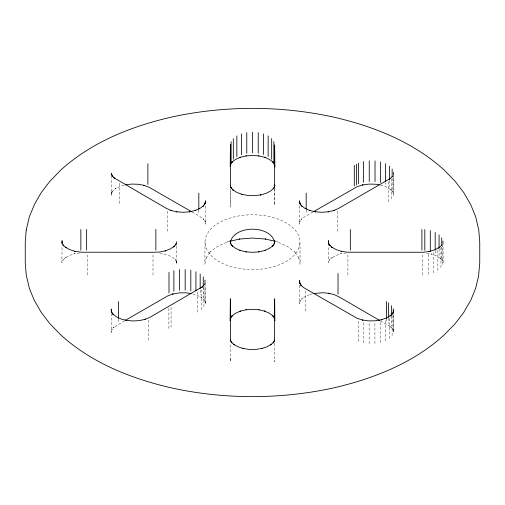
<?xml version="1.0" encoding="UTF-8"?>
<svg xmlns="http://www.w3.org/2000/svg" width="505" height="505" viewBox="0 0 505 505"><rect width="100%" height="100%" fill="white"/><g stroke="black" fill="none" stroke-linecap="round" stroke-linejoin="round"><path stroke-width="0.38" stroke-dasharray="2.52 1.89" d="M230.425 189.325L230.419 207.157L230.419 189.558M274.606 188.157L274.581 205.276L274.581 189.205M312.936 212.012L304.786 216.702L301.043 219.517L301.921 218.741L299.623 221.948L300.241 220.792L299.478 224.138L299.699 205.194M124.52 320.801L113.196 327.821L114.054 327.057L111.58 330.213L112.186 329.077L111.239 332.404L111.453 313.466M124.066 185.196L119.887 186.44L115.247 188.876L116.024 188.188L111.864 191.919L112.779 191.105L110.955 194.406L111.794 191.906L111.517 195.239L111.517 175.342M229.472 241.441L227.181 241.983L227.843 241.826L217.63 246.352L209.79 252.248L210.667 251.471L205.844 258.194L206.457 257.045L204.834 264.166L205.049 242.166M312.696 293.828L309.944 294.428L310.562 294.276L305.462 296.378L301.472 299.175L302.337 298.411L299.844 301.567L300.456 300.431L299.49 303.751L299.711 284.82M79.683 252.954L74.027 253.882L74.551 253.762L69.172 255.618L64.81 258.219L65.625 257.5L62.702 260.523L63.295 259.418L61.875 262.682L62.09 246.055M346.285 252.942L340.623 253.851L341.14 253.731L335.743 255.574L331.356 258.162L332.17 257.443L329.222 260.46L329.815 259.355L328.364 262.619L328.578 245.228M159.731 253.125L167.767 254.956L172.483 257.335L175.967 260.346L175.058 259.538L176.99 262.815L176.157 260.334L176.535 263.661L176.535 243.763M380.467 185.082L386.653 187.115L390.939 189.76L390.113 189.028L392.94 192.083L392.347 190.972L393.666 194.248L393.452 176.093M426.763 253.163L431.668 254.059L431.106 253.933L436.383 255.883L440.613 258.554L439.779 257.821L442.538 260.896L441.938 259.778L443.194 263.067L442.973 243.378M275.528 241.441L277.819 241.983L277.157 241.826L287.37 246.352L295.21 252.248L294.333 251.471L299.156 258.194L298.543 257.045L300.166 264.166L299.951 242.166A47.451 27.396 0 0 0 228.778 218.444A47.451 27.396 0 0 0 228.778 265.895A47.451 27.396 0 0 0 299.951 242.166M192.847 293.929L197.007 295.191L201.615 297.647L200.832 296.953L204.039 299.882L205.825 303.189L204.98 300.69L204.98 286.152M192.026 211.986L200.214 216.702L203.957 219.517L203.079 218.741L205.377 221.948L204.759 220.792L205.522 224.138L205.301 205.194M380.379 320.858L390.043 326.394L389.26 325.693L392.404 328.641L391.823 327.549L393.49 330.775L393.275 314.154M204.98 300.69L205.213 304.029L205.213 283.362M393.275 329.462L393.439 332.795L393.439 312.898M274.455 360.059L274.455 361.731L274.455 343.223M230.545 358.398L230.545 361.731L230.545 343.091M442.715 244.414L442.715 265.075M441.736 247.002L441.736 258.484M440.96 247.595L440.96 268.256M439.079 248.63L439.079 255.517M437.848 250.404L437.848 271.071M435.184 250.758L435.184 253.055M433.574 252.658L433.574 273.319M428.442 254.192L428.442 274.853M422.799 254.905L422.799 275.566M393.262 175.601L393.262 196.262M392.139 178.196L392.139 189.678M392.101 315.379L392.101 336.04M391.583 178.795L391.583 199.456M391.627 316.313L391.627 326.262M389.418 180.613L389.418 186.73M389.355 318.314L389.355 338.981M388.528 181.63L388.528 202.29M388.591 318.062L388.591 323.421M386.495 318.447L386.495 322.272M385.466 182.766L385.466 184.293M385.384 320.744L385.384 341.405M380.461 322.493L380.461 343.154M374.925 323.446L374.925 344.107M369.149 323.541L369.149 344.202M363.524 322.771L363.524 343.432M358.436 321.18L358.436 341.847M347.901 254.861L347.901 275.522M337.498 211.178L337.498 231.839M306.182 209.935L306.182 213.76M305.645 290.924L305.645 311.585M203.938 286.619L203.938 307.28M203.262 287.553L203.262 297.502M201.249 289.573L201.249 310.234M200.176 290.091L200.176 294.686M198.818 209.935L198.818 213.76M197.329 292.023L197.329 312.69M171.069 307.223L171.069 327.89M168.891 308.328L168.891 328.989M167.502 211.178L167.502 231.839M153.002 254.924L153.002 275.591M148.722 320.151L148.722 340.818M119.287 183.277L119.287 203.938M118.448 319.097L118.448 322.158M87.321 254.817L87.321 275.477"/><path stroke-width="0.76" d="M230.425 186.219L230.431 144.619L230.217 166.612L230.899 163.595M274.613 185.827L274.644 144.935L274.859 166.928L274.101 163.595M274.316 187.279L274.581 184.609L274.581 186.143M205.301 202.139L205.522 200.801L204.759 204.14L205.377 202.991L203.079 206.191L203.957 205.415L200.138 208.287L195.164 210.49L195.826 210.326L189.375 211.873L189.716 211.791L183.163 212.289L176.605 211.791L176.946 211.873L170.494 210.326L171.157 210.49L166.278 208.331L113.865 177.766L114.698 178.505L111.946 175.424L112.546 176.548L111.302 173.253L111.517 174.578M230.899 317.443L230.141 320.776L230.356 298.783L230.545 341.563M176.75 241.668L175.614 244.975L176.22 243.846L173.568 246.958L174.408 246.213L170.28 248.933L165.072 250.947L165.653 250.808L159.397 252.039L153.103 252.279L81.172 252.222L74.759 251.294L75.245 251.408L69.772 249.647L65.271 247.128L66.06 247.835L62.98 244.862L63.567 245.96L61.963 242.716M393.66 310.809L392.309 314.091L392.903 312.974L390.049 316.023L390.87 315.297L386.565 317.929L381.224 319.823L381.767 319.697L375.43 320.789L368.82 320.902L362.388 320.018L362.855 320.126L357.319 318.396L304.231 287.964L300.639 285.06L301.536 285.855L299.433 282.611L300.052 283.772L299.49 280.414L299.711 281.758M274.669 339.745L273.161 343.002L273.748 341.898L270.749 344.896M275.092 185.455L273.211 188.744L274.127 187.929L270.686 190.953L266.009 193.364L260.41 194.993L260.845 194.892L254.368 195.669L247.766 195.448L241.485 194.255L242.059 194.387L236.82 192.399L232.647 189.697L233.487 190.442L230.785 187.342L231.385 188.466L230.204 185.171M230.747 164.106L232.584 161.543L231.707 162.32L235.519 159.447L240.494 157.244L239.831 157.409L246.282 155.862L245.941 155.944L252.5 155.445L259.059 155.944L258.718 155.862L265.169 157.409L264.506 157.244L269.481 159.447L273.293 162.32L272.416 161.543L274.253 164.106M230.747 317.954L232.584 315.391L231.707 316.168L235.519 313.296L240.494 311.093L239.831 311.25L246.282 309.71L245.941 309.792L252.5 309.294L259.059 309.792L258.718 309.71L265.169 311.25L264.506 311.093L269.481 313.296L273.293 316.168L272.416 315.391L274.253 317.954M204.74 284.208L201.95 287.276L202.776 286.543L149.928 317.317L144.903 319.4L145.528 319.248L139.336 320.593L132.758 320.965L126.231 320.347L126.616 320.435L120.903 318.945L116.062 316.648L112.407 313.706L113.303 314.501L111.188 311.257L111.807 312.418L111.239 309.066L111.453 312.702M389.197 179.351L392.36 176.415M438.498 248.144L441.736 245.222M389.986 178.644L338.722 208.331L333.843 210.49L334.506 210.326L328.054 211.873L328.395 211.791L321.837 212.289L315.284 211.791L315.625 211.873L309.174 210.326L309.836 210.49L304.862 208.287L301.043 205.415L301.921 206.191L299.623 202.991L300.241 204.14L299.478 200.801L299.699 202.139M271.551 344.183L267.12 346.746L261.691 348.557L262.196 348.437L255.814 349.428L249.199 349.428L242.81 348.437L243.315 348.557L237.887 346.746L233.455 344.189M313.618 211.62L357.433 186.56L362.962 184.855L362.495 184.963L368.94 184.091L375.55 184.218L379.066 184.836M125.196 320.41L167.83 295.854L173.095 293.929L172.54 294.061L178.852 292.925L185.461 292.774L191.199 293.519M439.274 247.45L434.647 249.887L429.08 251.553M230.072 241.289L239.736 238.979L239.395 239.067L252.5 238.07L265.605 239.067L265.264 238.979L274.928 241.289M314.072 293.531L322.72 292.723L329.241 293.348L328.856 293.26L334.562 294.756L339.278 297.003L379.703 320.467M429.528 251.452L423.139 252.26L347.503 252.21L341.115 251.269L341.607 251.376L336.147 249.603L331.665 247.071L332.46 247.778L329.405 244.799L329.992 245.897L328.427 242.652L328.641 243.972L328.578 240.632L328.578 244.458M125.732 184.798L131.477 184.073L138.08 184.256L144.38 185.417L143.818 185.284L149.051 187.229L191.344 211.595M234.257 344.902L231.252 341.904L231.845 343.009L230.331 339.751M274.101 317.443L274.859 320.776L274.644 298.783L274.455 341.696M62.166 243.366L62.09 240.702L62.09 243.757M442.973 241.081L442.973 243.378M441.736 237.823L441.736 245.474M439.079 234.857L439.079 247.867M435.184 232.395L435.184 249.994M430.31 230.596L430.31 251.256M424.806 229.586L424.806 250.246M421.915 229.51L421.915 250.171M393.452 172.262L393.452 175.323M393.275 308.795L393.275 312.627M392.139 169.011L392.139 176.668M391.627 305.601L391.627 315.549M389.418 166.069L389.418 179.843M388.591 302.76L388.591 317.298M386.495 301.611L386.495 318.447M385.466 163.633L385.466 181.238M380.562 161.871L380.562 182.532M375.026 160.899L375.026 181.566M369.25 160.792L369.25 181.453M363.619 161.549L363.619 182.21M358.525 163.121L358.525 183.782M356.41 164.264L356.41 184.925M354.302 165.4L354.302 186.061M350.331 229.497L350.331 250.158M338.028 273.483L338.028 294.144M306.182 193.099L306.182 209.165M273.887 141.627L273.887 162.288M271.677 138.547L271.677 159.208M268.155 135.895L268.155 156.563M263.572 133.863L263.572 154.53M258.232 132.588L258.232 153.249M252.5 132.152L252.5 152.813M246.768 132.588L246.768 153.249M241.428 133.863L241.428 154.53M236.845 135.895L236.845 156.563M233.323 138.547L233.323 159.208M231.113 141.627L231.113 162.288M204.98 280.029L204.98 283.854M203.262 276.841L203.262 286.026M200.176 274.019L200.176 288.563M198.818 193.099L198.818 209.165M195.927 271.759L195.927 290.886M190.814 270.207L190.814 290.867M185.171 269.468L185.171 290.135M179.395 269.601L179.395 290.268M173.878 270.598L173.878 291.259M168.992 272.378L168.992 293.039M155.875 229.409L155.875 250.076M147.883 163.753L147.883 184.413M118.448 301.491L118.448 318.327M86.633 229.472L86.633 250.133M80.851 229.523L80.851 250.183M26.222 230.065L25.25 242.166L25.25 262.834L26.222 274.935L29.334 288.254L34.132 300.039L41.385 312.633L49.831 323.68L60.865 334.992C91.544 362.855 131.161 378.592 171.075 387.827L171.555 387.941C224.693 399.505 280.307 399.505 333.445 387.941L333.925 387.827C373.839 378.592 413.456 362.855 444.135 334.992L455.169 323.68L463.615 312.633L470.868 300.039L475.666 288.254L478.563 276.26L479.75 262.834L479.75 242.166L478.778 230.065L475.666 216.746L470.868 204.961L463.615 192.367L455.169 181.32L444.135 170.008C413.456 142.145 373.839 126.408 333.925 117.173L333.445 117.059C280.307 105.495 224.693 105.495 171.555 117.059L171.075 117.173C131.161 126.408 91.544 142.145 60.865 170.008L49.831 181.32L41.385 192.367L34.744 203.818L29.334 216.746L26.222 230.065M274.859 240.834L274.644 242.166C270.731 224.876 234.269 224.876 230.356 242.166L230.141 240.834L230.899 244.174L230.286 243.025L232.584 246.225L231.707 245.449L235.519 248.321L240.494 250.524L239.831 250.36L246.282 251.907L245.941 251.825L252.5 252.323L259.059 251.825L258.718 251.907L265.169 250.36L264.506 250.524L269.481 248.321L273.293 245.449L272.416 246.225L274.714 243.025L274.101 244.174L274.859 240.834"/></g></svg>
